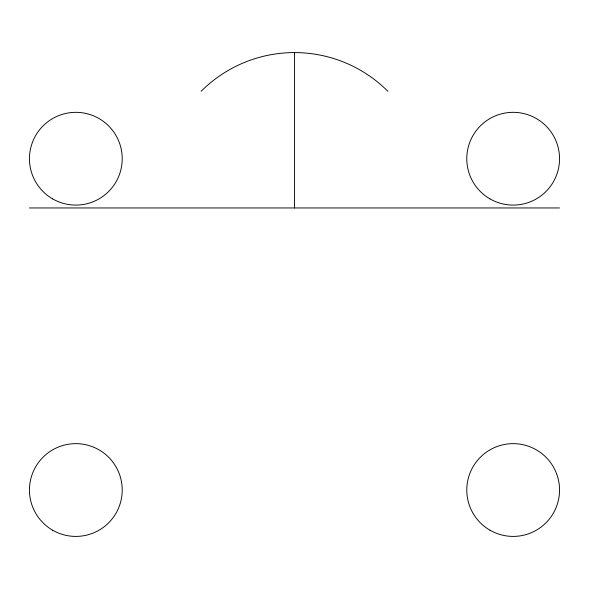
<?xml version="1.0" encoding="UTF-8"?>
<svg xmlns="http://www.w3.org/2000/svg" width="589" height="589" viewBox="0 0 589 589"><rect width="100%" height="100%" fill="white"/><g stroke="black" fill="none" stroke-linecap="round" stroke-linejoin="round"><path stroke-width="0.88" d="M29.45 207.954L559.55 207.954M294.5 52.59L294.5 207.954M201.158 91.251A132.01 132.01 0 0 1 387.842 91.251M52.642 198.883A46.384 46.384 0 0 0 122.217 158.713A46.384 46.384 0 0 0 52.642 118.544A46.384 46.384 0 0 0 52.642 198.883M489.974 198.883A46.384 46.384 0 0 0 559.55 158.713A46.384 46.384 0 0 0 489.974 118.544A46.384 46.384 0 0 0 489.974 198.883M52.642 530.196A46.384 46.384 0 0 0 122.217 490.026A46.384 46.384 0 0 0 52.642 449.856A46.384 46.384 0 0 0 52.642 530.196M489.974 530.196A46.384 46.384 0 0 0 559.55 490.026A46.384 46.384 0 0 0 489.974 449.856A46.384 46.384 0 0 0 489.974 530.196"/></g></svg>
